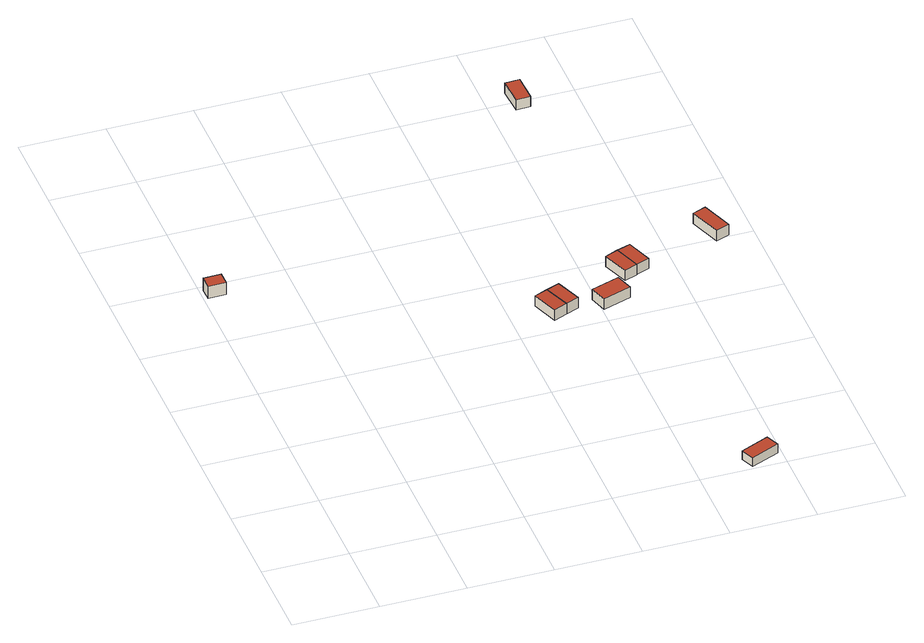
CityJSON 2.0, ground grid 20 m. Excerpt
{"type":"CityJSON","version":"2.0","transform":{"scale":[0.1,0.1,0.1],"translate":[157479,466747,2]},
"CityObjects":{
"building1":{"type":"Building","attributes":{"b3_dak_type":"slanted","b3_extrusie":"standard","b3_h_dak_50p":6,"b3_h_dak_70p":6.19,"b3_h_dak_max":6.48,"b3_h_dak_min":5.44,"b3_h_maaiveld":2.85,"b3_is_glas_dak":false,"b3_kas_warenhuis":false,"b3_kwaliteitsindicator":true,"b3_mutatie_ahn3_ahn4":false,"b3_mutatie_ahn4_ahn5":false,"b3_n_nok":0,"b3_n_vlakken":1,"b3_opp_buitenmuur":44.78,"b3_opp_dak_plat":0,"b3_opp_dak_schuin":13.43,"b3_opp_grond":12.73,"b3_opp_scheidingsmuur":0,"b3_rmse_lod12":0.352,"b3_rmse_lod13":0.352,"b3_rmse_lod22":0.193,"b3_t_run":11,"b3_val3dity_lod12":"[]","b3_val3dity_lod13":"[]","b3_val3dity_lod22":"[]","b3_volume_lod12":42.14,"b3_volume_lod13":42.14,"b3_volume_lod22":39.54,"geconstateerd":false,"oorspronkelijkbouwjaar":2010,"status":"Pand in gebruik"},"children":["building1-1"]},
"building1-1":{"type":"BuildingPart","parents":["building1"],"geometry":[{"type":"Solid","lod":"2.2","boundaries":[[[[0,1,2,3]],[[4,5,6,7]],[[7,6,1,0]],[[6,5,2,1]],[[5,4,3,2]],[[4,7,0,3]]]],"semantics":{"surfaces":[{"type":"GroundSurface"},{"type":"RoofSurface"},{"type":"WallSurface"}],"values":[[0,1,2,2,2,2]]}}]},
"building2":{"type":"Building","attributes":{"b3_bag_bag_overlap":0,"b3_dak_type":"horizontal","b3_extrusie":"standard","b3_h_dak_50p":5.55,"b3_h_dak_70p":5.57,"b3_h_dak_max":5.61,"b3_h_dak_min":5.52,"b3_h_maaiveld":2.82,"b3_is_glas_dak":false,"b3_kas_warenhuis":false,"b3_kwaliteitsindicator":true,"b3_mutatie_ahn3_ahn4":false,"b3_mutatie_ahn4_ahn5":false,"b3_n_nok":0,"b3_n_vlakken":1,"b3_opp_buitenmuur":36.26,"b3_opp_dak_plat":21.98,"b3_opp_dak_schuin":0,"b3_opp_grond":21.98,"b3_opp_scheidingsmuur":18.16,"b3_rmse_lod12":0.0216,"b3_rmse_lod13":0.0216,"b3_rmse_lod22":0.0182,"b3_t_run":17,"b3_val3dity_lod12":"[]","b3_val3dity_lod13":"[]","b3_val3dity_lod22":"[]","b3_volume_lod12":60.39,"b3_volume_lod13":60.39,"b3_volume_lod22":60.21,"geconstateerd":false,"oorspronkelijkbouwjaar":2009,"status":"Pand in gebruik"},"children":["building2-1"]},
"building2-1":{"type":"BuildingPart","parents":["building2"],"geometry":[{"type":"Solid","lod":"2.2","boundaries":[[[[8,9,10,11]],[[12,13,14,15]],[[15,14,9,8]],[[14,13,10,9]],[[13,12,11,10]],[[12,15,8,11]]]],"semantics":{"surfaces":[{"type":"GroundSurface"},{"type":"RoofSurface"},{"type":"WallSurface"}],"values":[[0,1,2,2,2,2]]}}]},
"building3":{"type":"Building","attributes":{"b3_bag_bag_overlap":0,"b3_dak_type":"horizontal","b3_extrusie":"standard","b3_h_dak_50p":5.56,"b3_h_dak_70p":5.57,"b3_h_dak_max":5.63,"b3_h_dak_min":5.53,"b3_h_maaiveld":2.82,"b3_is_glas_dak":false,"b3_kas_warenhuis":false,"b3_kwaliteitsindicator":true,"b3_mutatie_ahn3_ahn4":false,"b3_mutatie_ahn4_ahn5":false,"b3_n_nok":0,"b3_n_vlakken":1,"b3_opp_buitenmuur":36.32,"b3_opp_dak_plat":21.98,"b3_opp_dak_schuin":0,"b3_opp_grond":21.98,"b3_opp_scheidingsmuur":18.16,"b3_rmse_lod12":0.0683,"b3_rmse_lod13":0.0683,"b3_rmse_lod22":0.0689,"b3_t_run":13,"b3_val3dity_lod12":"[]","b3_val3dity_lod13":"[]","b3_val3dity_lod22":"[]","b3_volume_lod12":60.42,"b3_volume_lod13":60.42,"b3_volume_lod22":60.27,"geconstateerd":false,"oorspronkelijkbouwjaar":2009,"status":"Pand in gebruik"},"children":["building3-1"]},
"building3-1":{"type":"BuildingPart","parents":["building3"],"geometry":[{"type":"Solid","lod":"2.2","boundaries":[[[[16,17,9,8]],[[15,14,18,19]],[[19,18,17,16]],[[18,14,9,17]],[[14,15,8,9]],[[15,19,16,8]]]],"semantics":{"surfaces":[{"type":"GroundSurface"},{"type":"RoofSurface"},{"type":"WallSurface"}],"values":[[0,1,2,2,2,2]]}}]},
"building4":{"type":"Building","attributes":{"b3_dak_type":"horizontal","b3_extrusie":"standard","b3_h_dak_50p":5.24,"b3_h_dak_70p":5.25,"b3_h_dak_max":5.28,"b3_h_dak_min":5.21,"b3_h_maaiveld":2.76,"b3_is_glas_dak":false,"b3_kas_warenhuis":false,"b3_kwaliteitsindicator":true,"b3_mutatie_ahn3_ahn4":false,"b3_mutatie_ahn4_ahn5":false,"b3_n_nok":0,"b3_n_vlakken":1,"b3_opp_buitenmuur":52.62,"b3_opp_dak_plat":24.16,"b3_opp_dak_schuin":0,"b3_opp_grond":24.16,"b3_opp_scheidingsmuur":0,"b3_rmse_lod12":0.0173,"b3_rmse_lod13":0.0173,"b3_rmse_lod22":0.0144,"b3_t_run":20,"b3_val3dity_lod12":"[]","b3_val3dity_lod13":"[]","b3_val3dity_lod22":"[]","b3_volume_lod12":59.97,"b3_volume_lod13":59.97,"b3_volume_lod22":59.85,"geconstateerd":false,"oorspronkelijkbouwjaar":1972,"status":"Pand in gebruik"},"children":["building4-1"]},
"building4-1":{"type":"BuildingPart","parents":["building4"],"geometry":[{"type":"Solid","lod":"2.2","boundaries":[[[[20,21,22,23]],[[24,25,26,27]],[[27,26,21,20]],[[26,25,22,21]],[[25,24,23,22]],[[24,27,20,23]]]],"semantics":{"surfaces":[{"type":"GroundSurface"},{"type":"RoofSurface"},{"type":"WallSurface"}],"values":[[0,1,2,2,2,2]]}}]},
"building5":{"type":"Building","attributes":{"b3_dak_type":"horizontal","b3_extrusie":"standard","b3_h_dak_50p":5.84,"b3_h_dak_70p":5.84,"b3_h_dak_max":5.9,"b3_h_dak_min":5.81,"b3_h_maaiveld":2.96,"b3_is_glas_dak":false,"b3_kas_warenhuis":false,"b3_kwaliteitsindicator":false,"b3_mutatie_ahn3_ahn4":false,"b3_mutatie_ahn4_ahn5":false,"b3_n_nok":0,"b3_n_vlakken":1,"b3_opp_buitenmuur":65.14,"b3_opp_dak_plat":30.27,"b3_opp_dak_schuin":0,"b3_opp_grond":30.27,"b3_opp_scheidingsmuur":0,"b3_rmse_lod12":0.0176,"b3_rmse_lod13":0.0176,"b3_rmse_lod22":0.0174,"b3_t_run":9,"b3_val3dity_lod12":"[]","b3_val3dity_lod13":"[]","b3_val3dity_lod22":"[]","b3_volume_lod12":87.07,"b3_volume_lod13":87.07,"b3_volume_lod22":86.95,"geconstateerd":false,"oorspronkelijkbouwjaar":2011,"status":"Pand in gebruik"},"children":["building5-1"]},
"building5-1":{"type":"BuildingPart","parents":["building5"],"geometry":[{"type":"Solid","lod":"2.2","boundaries":[[[[28,29,30,31]],[[32,33,34,35]],[[35,34,29,28]],[[34,33,30,29]],[[33,32,31,30]],[[32,35,28,31]]]],"semantics":{"surfaces":[{"type":"GroundSurface"},{"type":"RoofSurface"},{"type":"WallSurface"}],"values":[[0,1,2,2,2,2]]}}]},
"building6":{"type":"Building","attributes":{"b3_bag_bag_overlap":0,"b3_dak_type":"horizontal","b3_extrusie":"standard","b3_h_dak_50p":5.57,"b3_h_dak_70p":5.58,"b3_h_dak_max":5.66,"b3_h_dak_min":5.52,"b3_h_maaiveld":2.85,"b3_is_glas_dak":false,"b3_kas_warenhuis":false,"b3_kwaliteitsindicator":true,"b3_mutatie_ahn3_ahn4":false,"b3_mutatie_ahn4_ahn5":false,"b3_n_nok":0,"b3_n_vlakken":1,"b3_opp_buitenmuur":35.88,"b3_opp_dak_plat":21.88,"b3_opp_dak_schuin":0,"b3_opp_grond":21.88,"b3_opp_scheidingsmuur":17.96,"b3_rmse_lod12":0.276,"b3_rmse_lod13":0.276,"b3_rmse_lod22":0.281,"b3_t_run":15,"b3_val3dity_lod12":"[]","b3_val3dity_lod13":"[]","b3_val3dity_lod22":"[]","b3_volume_lod12":59.72,"b3_volume_lod13":59.72,"b3_volume_lod22":59.49,"geconstateerd":false,"oorspronkelijkbouwjaar":2009,"status":"Pand in gebruik"},"children":["building6-1"]},
"building6-1":{"type":"BuildingPart","parents":["building6"],"geometry":[{"type":"Solid","lod":"2.2","boundaries":[[[[36,37,38,39]],[[40,41,42,43]],[[43,42,37,36]],[[42,41,38,37]],[[41,40,39,38]],[[40,43,36,39]]]],"semantics":{"surfaces":[{"type":"GroundSurface"},{"type":"RoofSurface"},{"type":"WallSurface"}],"values":[[0,1,2,2,2,2]]}}]},
"building7":{"type":"Building","attributes":{"b3_bag_bag_overlap":0,"b3_dak_type":"slanted","b3_extrusie":"standard","b3_h_dak_50p":5.57,"b3_h_dak_70p":5.58,"b3_h_dak_max":5.71,"b3_h_dak_min":5.52,"b3_h_maaiveld":2.85,"b3_is_glas_dak":false,"b3_kas_warenhuis":false,"b3_kwaliteitsindicator":true,"b3_mutatie_ahn3_ahn4":false,"b3_mutatie_ahn4_ahn5":false,"b3_n_nok":0,"b3_n_vlakken":2,"b3_opp_buitenmuur":35.97,"b3_opp_dak_plat":21.89,"b3_opp_dak_schuin":0,"b3_opp_grond":21.89,"b3_opp_scheidingsmuur":17.96,"b3_rmse_lod12":0.446,"b3_rmse_lod13":0.446,"b3_rmse_lod22":0.449,"b3_t_run":13,"b3_val3dity_lod12":"[]","b3_val3dity_lod13":"[]","b3_val3dity_lod22":"[]","b3_volume_lod12":59.78,"b3_volume_lod13":59.78,"b3_volume_lod22":59.6,"geconstateerd":false,"oorspronkelijkbouwjaar":2009,"status":"Pand in gebruik"},"children":["building7-1"]},
"building7-1":{"type":"BuildingPart","parents":["building7"],"geometry":[{"type":"Solid","lod":"2.2","boundaries":[[[[44,45,46,47]],[[48,43,42,49]],[[49,42,45,44]],[[42,43,46,45]],[[43,48,47,46]],[[48,49,44,47]]]],"semantics":{"surfaces":[{"type":"GroundSurface"},{"type":"RoofSurface"},{"type":"WallSurface"}],"values":[[0,1,2,2,2,2]]}}]},
"building8":{"type":"Building","attributes":{"b3_bag_bag_overlap":0,"b3_dak_type":"horizontal","b3_extrusie":"standard","b3_h_dak_50p":5.59,"b3_h_dak_70p":5.61,"b3_h_dak_max":5.68,"b3_h_dak_min":5.54,"b3_h_maaiveld":2.88,"b3_is_glas_dak":false,"b3_kas_warenhuis":false,"b3_kwaliteitsindicator":true,"b3_mutatie_ahn3_ahn4":false,"b3_mutatie_ahn4_ahn5":false,"b3_n_nok":0,"b3_n_vlakken":1,"b3_opp_buitenmuur":54.52,"b3_opp_dak_plat":22.52,"b3_opp_dak_schuin":0,"b3_opp_grond":22.51,"b3_opp_scheidingsmuur":0,"b3_rmse_lod12":0.0345,"b3_rmse_lod13":0.0345,"b3_rmse_lod22":0.0244,"b3_t_run":17,"b3_val3dity_lod12":"[]","b3_val3dity_lod13":"[]","b3_val3dity_lod22":"[]","b3_volume_lod12":61.57,"b3_volume_lod13":61.57,"b3_volume_lod22":61.27,"geconstateerd":false,"oorspronkelijkbouwjaar":2017,"status":"Pand in gebruik"},"children":["building8-1"]},
"building8-1":{"type":"BuildingPart","parents":["building8"],"geometry":[{"type":"Solid","lod":"2.2","boundaries":[[[[50,51,52,53]],[[54,55,56,57]],[[57,56,51,50]],[[56,55,52,51]],[[55,54,53,52]],[[54,57,50,53]]]],"semantics":{"surfaces":[{"type":"GroundSurface"},{"type":"RoofSurface"},{"type":"WallSurface"}],"values":[[0,1,2,2,2,2]]}}]},
"building9":{"type":"Building","attributes":{"b3_bag_bag_overlap":0,"b3_dak_type":"horizontal","b3_extrusie":"standard","b3_h_dak_50p":5.56,"b3_h_dak_70p":5.57,"b3_h_dak_max":5.61,"b3_h_dak_min":5.5,"b3_h_maaiveld":2.79,"b3_is_glas_dak":false,"b3_kas_warenhuis":false,"b3_kwaliteitsindicator":true,"b3_mutatie_ahn3_ahn4":false,"b3_mutatie_ahn4_ahn5":false,"b3_n_nok":0,"b3_n_vlakken":1,"b3_opp_buitenmuur":40.79,"b3_opp_dak_plat":26.79,"b3_opp_dak_schuin":0,"b3_opp_grond":26.79,"b3_opp_scheidingsmuur":21.82,"b3_rmse_lod12":0.0256,"b3_rmse_lod13":0.0256,"b3_rmse_lod22":0.0215,"b3_t_run":12,"b3_val3dity_lod12":"[]","b3_val3dity_lod13":"[]","b3_val3dity_lod22":"[]","b3_volume_lod12":74.34,"b3_volume_lod13":74.34,"b3_volume_lod22":74.09,"geconstateerd":false,"oorspronkelijkbouwjaar":2012,"status":"Pand in gebruik"},"children":["building9-1"]},
"building9-1":{"type":"BuildingPart","parents":["building9"],"geometry":[{"type":"Solid","lod":"2.2","boundaries":[[[[58,59,60,61]],[[62,63,64,65]],[[65,64,59,58]],[[64,63,60,59]],[[63,62,61,60]],[[62,65,58,61]]]],"semantics":{"surfaces":[{"type":"GroundSurface"},{"type":"RoofSurface"},{"type":"WallSurface"}],"values":[[0,1,2,2,2,2]]}}]}
},
"vertices":[
[50,988,9],[51,957,9],[10,956,9],[9,987,9],[9,987,42],[10,956,42],[51,957,42],[50,988,42],
[698,713,8],[722,652,8],[691,639,8],[667,701,8],[667,701,36],[691,639,36],[722,652,36],[698,713,36],
[729,725,8],[753,664,8],[753,664,36],[729,725,36],
[977,67,8],[990,36,8],[923,7,8],[910,38,8],[910,38,32],[923,7,32],[990,36,32],[977,67,32],
[857,702,10],[870,661,10],[803,639,10],[790,680,10],[790,680,38],[803,639,38],[870,661,38],[857,702,38],
[888,796,8],[911,734,8],[880,723,8],[857,784,8],[857,784,36],[880,723,36],[911,734,36],[888,796,36],
[942,746,9],[911,734,9],[888,796,9],[920,807,9],[920,807,36],[942,746,36],
[853,1438,9],[888,1440,9],[890,1374,9],[857,1372,9],[857,1372,36],[890,1374,36],[888,1440,36],[853,1438,36],
[1085,867,8],[1117,879,8],[1145,804,8],[1113,792,8],[1113,792,36],[1145,804,36],[1117,879,36],[1085,867,36]
]}
